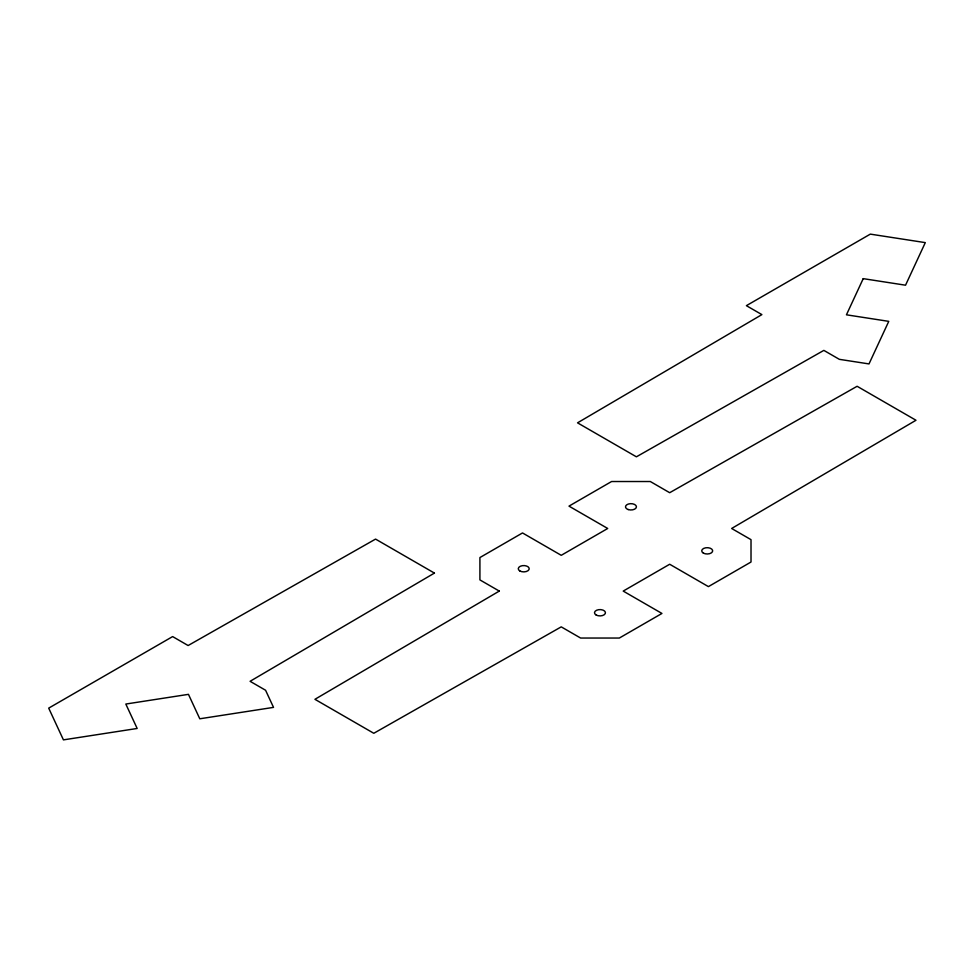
<?xml version="1.0" encoding="UTF-8"?>
<svg xmlns="http://www.w3.org/2000/svg" width="974" height="974" viewBox="0 0 974 974"><rect width="100%" height="100%" fill="white"/><g stroke="black" fill="none" stroke-linecap="round" stroke-linejoin="round"><path stroke-width="1.46" d="M863.22 278.649L846.443 314.809L888.763 321.359L869.003 363.923L839.345 359.333L823.846 350.384L636.399 456.818L577.533 422.838L761.887 314.614L746.388 305.666L870.318 234.125L925.3 242.623L905.54 285.199L863.22 278.649M434.428 573.089L250.087 681.301L265.573 690.249L273.524 707.38L199.792 718.788L188.457 694.352L125.816 704.044L137.164 728.467L63.432 739.875L48.7 708.135L172.629 636.582L188.116 645.531L375.562 539.097L434.428 573.089M499.285 591.084L314.931 699.308L373.797 733.288L561.243 626.866L580.614 638.043L619.342 638.043L661.943 613.45L623.214 591.084L669.686 564.25L708.415 586.616L751.015 562.022L751.015 539.657L731.644 528.48L915.986 420.257L857.12 386.276L669.686 492.71L650.315 481.521L611.587 481.521L568.986 506.127L607.715 528.48L561.243 555.314L522.514 532.948L479.914 557.554L479.914 579.907L499.285 591.084M628.218 509.56A5.479 3.166 0 0 0 636.436 506.821A5.479 3.166 0 0 0 628.218 504.082A5.479 3.166 0 0 0 628.218 509.56M519.86 570.959A5.479 3.166 0 0 0 529.028 569.547A5.479 3.166 0 0 0 522.32 565.675A5.479 3.166 0 0 0 519.86 570.959M596.1 614.984A5.479 3.166 0 0 0 605.268 613.559A5.479 3.166 0 0 0 598.56 609.687A5.479 3.166 0 0 0 596.1 614.984M703.325 553.074A5.479 3.166 0 0 0 712.481 551.661A5.479 3.166 0 0 0 705.773 547.79A5.479 3.166 0 0 0 703.325 553.074"/></g></svg>
